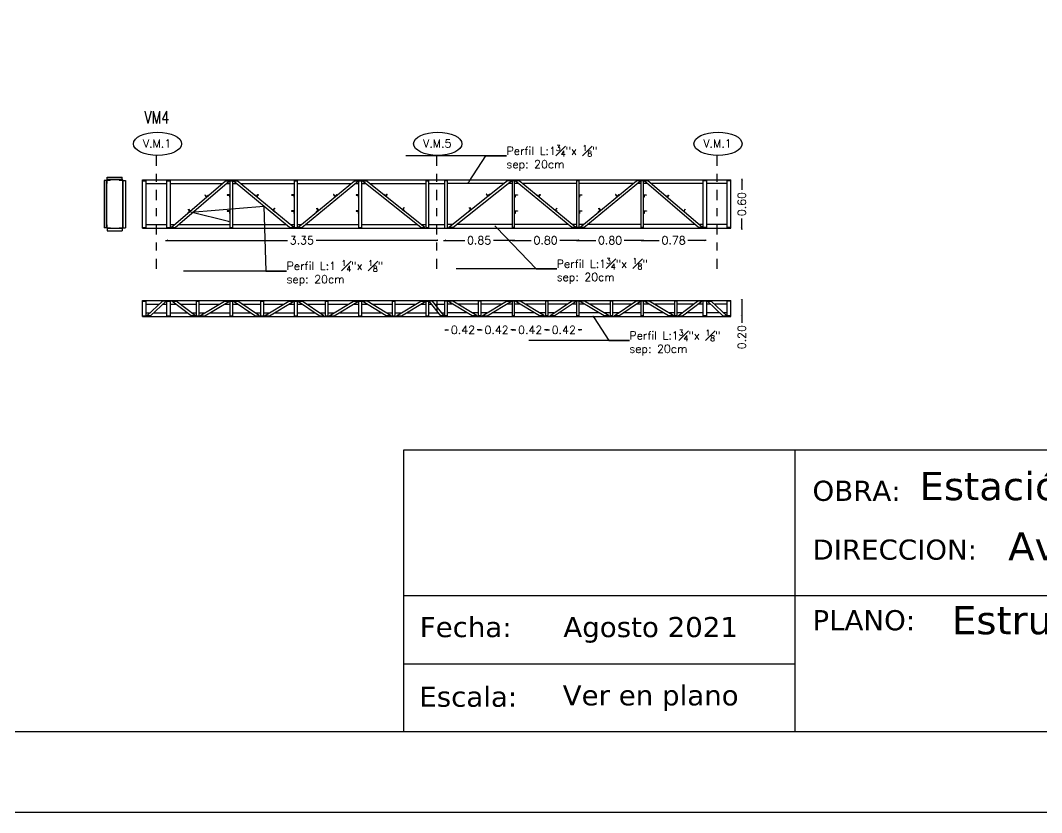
# Model space of a CAD drawing. Header units: millimetres. Extents: x 15 to 74, y 2 to 179.
# Drawn here: x 50.73 to 63.4, y 87.33 to 97.17 of the extents above; entities that cross this region are included whole.
import ezdxf
from ezdxf import colors
from ezdxf.entities.mleader import LeaderData, LeaderLine
from ezdxf.enums import TextEntityAlignment as Align
from ezdxf.math import Vec2, Vec3

# ---------------------------------------------------------------- set-up
doc = ezdxf.new("R2010")
doc.units = ezdxf.units.MM
doc.linetypes.add('DASHDOT', pattern=[25.4, 12.7, -6.35, 0, -6.35])
for name, color, linetype in [('0-CORTES', 1, 'Continuous'), ('00-NIVELES', 3, 'Continuous'), ('00-REFE', 2, 'Continuous'), ('04', 4, 'Continuous'), ('Cordones', 4, 'Continuous'), ('Cuadro de rotulación', 3, 'Continuous'), ('Diagonales', 12, 'Continuous'), ('EjeV.M.1', 5, 'DASHDOT'), ('EjeV.M.2', 3, 'DASHDOT'), ('MARCO DE CARATULA', 6, 'Continuous')]:
    doc.layers.add(name, color=color, linetype=linetype)
doc.styles.add('COTAS', font='simplex.shx')
doc.styles.add('ROMANS', font='romans')
doc.styles.add('Verdana', font='verdana.ttf')
doc.dimstyles.new('COTAS01', dxfattribs={"dimscale": 0.5, "dimtxt": 0.2, "dimasz": 0.05, "dimexe": 0.05, "dimexo": 1, "dimgap": 0.05, "dimtad": 0, "dimzin": 0, "dimdsep": 46, "dimtxsty": 'COTAS', "dimblk1": 'ARCHTICK', "dimblk2": 'ARCHTICK', "dimsah": 1, "dimcen": 0.05, "dimdle": 0.03, "dimclrd": 1, "dimclre": 1, "dimclrt": 2, "dimadec": 0, "dimazin": 0, "dimtfac": 1, "dimtofl": 0, "dimtmove": 0, "dimatfit": 3, "dimldrblk": 'ARCHTICK', "dimfxl": 1, "dimtolj": 1, "dimtzin": 0, "dimarcsym": 0})

# ---------------------------------------------------------------- blocks, each defined once
blk = doc.blocks.new('_Dot')
at = {"color": 0, "linetype": 'ByBlock', "lineweight": -2}
blk.add_line((-0.5, 0), (-1, 0), dxfattribs=at)
at = {"color": 0, "linetype": 'ByBlock', "const_width": 0.5}
blk.add_lwpolyline([(-0.25, 0, 1), (0.25, 0, 1)], format="xyb", close=True, dxfattribs=at)
blk = doc.blocks.new('_ARCHTICK')
at = {"color": 0, "linetype": 'ByBlock', "const_width": 0.15}
blk.add_lwpolyline([(-0.5, -0.5), (0.5, 0.5)], dxfattribs=at)
blk = doc.blocks.new('*D43')
at = {"layer": 'DEFPOINTS', "color": 0, "transparency": 16777216}
for p in [(56.845, 94.795), (57.645, 94.795), (57.645, 94.436)]:
    blk.add_point(p, dxfattribs=at)
at = {"layer": 'Diagonales', "color": 1, "lineweight": -2, "transparency": 16777216}
for p, q in [((56.83, 94.436), (57.068, 94.436)), ((57.66, 94.436), (57.422, 94.436))]:
    blk.add_line(p, q, dxfattribs=at)
at = {"layer": 'Diagonales', "color": 1, "lineweight": -2, "transparency": 16777216, "xscale": 0.025, "yscale": 0.025, "zscale": 0.025, "rotation": 180}
blk.add_blockref('_ARCHTICK', (56.845, 94.436), dxfattribs=at)
at = {"layer": 'Diagonales', "color": 1, "lineweight": -2, "transparency": 16777216, "xscale": 0.025, "yscale": 0.025, "zscale": 0.025}
blk.add_blockref('_ARCHTICK', (57.645, 94.436), dxfattribs=at)
at = {"layer": 'Diagonales', "color": 2, "transparency": 16777216, "insert": (57.245, 94.436), "char_height": 0.1, "attachment_point": 5, "style": 'COTAS'}
blk.add_mtext('\\A1;0.80', dxfattribs=at)
blk = doc.blocks.new('*D44')
at = {"layer": 'DEFPOINTS', "color": 0, "transparency": 16777216}
for p in [(57.645, 94.795), (58.445, 94.795), (58.445, 94.436)]:
    blk.add_point(p, dxfattribs=at)
at = {"layer": 'Diagonales', "color": 1, "lineweight": -2, "transparency": 16777216}
for p, q in [((57.63, 94.436), (57.868, 94.436)), ((58.46, 94.436), (58.222, 94.436))]:
    blk.add_line(p, q, dxfattribs=at)
at = {"layer": 'Diagonales', "color": 1, "lineweight": -2, "transparency": 16777216, "xscale": 0.025, "yscale": 0.025, "zscale": 0.025, "rotation": 180}
blk.add_blockref('_ARCHTICK', (57.645, 94.436), dxfattribs=at)
at = {"layer": 'Diagonales', "color": 1, "lineweight": -2, "transparency": 16777216, "xscale": 0.025, "yscale": 0.025, "zscale": 0.025}
blk.add_blockref('_ARCHTICK', (58.445, 94.436), dxfattribs=at)
at = {"layer": 'Diagonales', "color": 2, "transparency": 16777216, "insert": (58.045, 94.436), "char_height": 0.1, "attachment_point": 5, "style": 'COTAS'}
blk.add_mtext('\\A1;0.80', dxfattribs=at)
blk = doc.blocks.new('*D45')
at = {"layer": 'DEFPOINTS', "color": 0, "transparency": 16777216}
for p in [(58.445, 94.795), (59.223, 94.795), (59.223, 94.436)]:
    blk.add_point(p, dxfattribs=at)
at = {"layer": 'Diagonales', "color": 1, "lineweight": -2, "transparency": 16777216}
for p, q in [((58.43, 94.436), (58.656, 94.436)), ((59.238, 94.436), (59.011, 94.436))]:
    blk.add_line(p, q, dxfattribs=at)
at = {"layer": 'Diagonales', "color": 1, "lineweight": -2, "transparency": 16777216, "xscale": 0.025, "yscale": 0.025, "zscale": 0.025, "rotation": 180}
blk.add_blockref('_ARCHTICK', (58.445, 94.436), dxfattribs=at)
at = {"layer": 'Diagonales', "color": 1, "lineweight": -2, "transparency": 16777216, "xscale": 0.025, "yscale": 0.025, "zscale": 0.025}
blk.add_blockref('_ARCHTICK', (59.223, 94.436), dxfattribs=at)
at = {"layer": 'Diagonales', "color": 2, "transparency": 16777216, "insert": (58.834, 94.436), "char_height": 0.1, "attachment_point": 5, "style": 'COTAS'}
blk.add_mtext('\\A1;0.78', dxfattribs=at)
blk = doc.blocks.new('*D46')
at = {"layer": 'DEFPOINTS', "color": 0, "transparency": 16777216}
for p in [(56.845, 94.795), (55.995, 94.785), (56.845, 94.436)]:
    blk.add_point(p, dxfattribs=at)
at = {"layer": 'Diagonales', "color": 1, "lineweight": -2, "transparency": 16777216}
for p, q in [((55.98, 94.436), (56.243, 94.436)), ((56.86, 94.436), (56.597, 94.436))]:
    blk.add_line(p, q, dxfattribs=at)
at = {"layer": 'Diagonales', "color": 1, "lineweight": -2, "transparency": 16777216, "xscale": 0.025, "yscale": 0.025, "zscale": 0.025, "rotation": 180}
blk.add_blockref('_ARCHTICK', (55.995, 94.436), dxfattribs=at)
at = {"layer": 'Diagonales', "color": 1, "lineweight": -2, "transparency": 16777216, "xscale": 0.025, "yscale": 0.025, "zscale": 0.025}
blk.add_blockref('_ARCHTICK', (56.845, 94.436), dxfattribs=at)
at = {"layer": 'Diagonales', "color": 2, "transparency": 16777216, "insert": (56.42, 94.436), "char_height": 0.1, "attachment_point": 5, "style": 'COTAS'}
blk.add_mtext('\\A1;0.85', dxfattribs=at)
blk = doc.blocks.new('*D47')
at = {"layer": 'DEFPOINTS', "color": 0, "transparency": 16777216}
for p in [(52.545, 94.596), (55.895, 94.595), (55.895, 94.436)]:
    blk.add_point(p, dxfattribs=at)
at = {"layer": 'Diagonales', "color": 1, "lineweight": -2, "transparency": 16777216}
for p, q in [((52.53, 94.436), (54.043, 94.436)), ((55.91, 94.436), (54.397, 94.436))]:
    blk.add_line(p, q, dxfattribs=at)
at = {"layer": 'Diagonales', "color": 1, "lineweight": -2, "transparency": 16777216, "xscale": 0.025, "yscale": 0.025, "zscale": 0.025}
for p, rotation in [((52.545, 94.436), 179.9945072073516), ((55.895, 94.436), 359.9945072073517)]:
    blk.add_blockref('_ARCHTICK', p, dxfattribs=dict(at, rotation=rotation))
at = {"layer": 'Diagonales', "color": 2, "transparency": 16777216, "insert": (54.22, 94.436), "char_height": 0.1, "attachment_point": 5, "rotation": 359.9945, "style": 'COTAS'}
blk.add_mtext('\\A1;3.35', dxfattribs=at)
blk = doc.blocks.new('*D48')
at = {"layer": 'DEFPOINTS', "color": 0, "transparency": 16777216}
for p in [(59.545, 95.186), (59.545, 94.586), (59.68, 94.586)]:
    blk.add_point(p, dxfattribs=at)
at = {"layer": 'Diagonales', "color": 1, "lineweight": -2, "transparency": 16777216}
for p, q in [((59.68, 95.201), (59.68, 95.063)), ((59.68, 94.571), (59.68, 94.708))]:
    blk.add_line(p, q, dxfattribs=at)
at = {"layer": 'Diagonales', "color": 1, "lineweight": -2, "transparency": 16777216, "xscale": 0.025, "yscale": 0.025, "zscale": 0.025}
for p, rotation in [((59.68, 95.186), 90), ((59.68, 94.586), 270)]:
    blk.add_blockref('_ARCHTICK', p, dxfattribs=dict(at, rotation=rotation))
at = {"layer": 'Diagonales', "color": 2, "transparency": 16777216, "insert": (59.68, 94.886), "char_height": 0.1, "attachment_point": 5, "rotation": 90, "style": 'COTAS'}
blk.add_mtext('\\A1;0.60', dxfattribs=at)
blk = doc.blocks.new('*D75')
at = {"layer": 'DEFPOINTS', "color": 0, "transparency": 16777216}
for p in [(59.545, 93.691), (59.545, 93.491), (59.68, 93.491)]:
    blk.add_point(p, dxfattribs=at)
at = {"layer": 'Diagonales', "color": 1, "lineweight": -2, "transparency": 16777216}
for p, q in [((59.68, 93.706), (59.68, 93.491)), ((59.68, 93.491), (59.68, 93.412))]:
    blk.add_line(p, q, dxfattribs=at)
at = {"layer": 'Diagonales', "color": 1, "lineweight": -2, "transparency": 16777216, "xscale": 0.025, "yscale": 0.025, "zscale": 0.025}
for p, rotation in [((59.68, 93.691), 90), ((59.68, 93.491), 270)]:
    blk.add_blockref('_ARCHTICK', p, dxfattribs=dict(at, rotation=rotation))
at = {"layer": 'Diagonales', "color": 2, "transparency": 16777216, "insert": (59.68, 93.234), "char_height": 0.1, "attachment_point": 5, "rotation": 90, "style": 'COTAS'}
blk.add_mtext('\\A1;0.20', dxfattribs=at)
blk = doc.blocks.new('*D76')
at = {"layer": 'DEFPOINTS', "color": 0, "transparency": 16777216}
for p in [(56.428, 93.501), (56.845, 93.501), (56.845, 93.324)]:
    blk.add_point(p, dxfattribs=at)
at = {"layer": 'Diagonales', "color": 1, "lineweight": -2, "transparency": 16777216}
for p, q in [((56.413, 93.324), (56.459, 93.324)), ((56.86, 93.324), (56.814, 93.324))]:
    blk.add_line(p, q, dxfattribs=at)
at = {"layer": 'Diagonales', "color": 1, "lineweight": -2, "transparency": 16777216, "xscale": 0.025, "yscale": 0.025, "zscale": 0.025, "rotation": 180}
blk.add_blockref('_ARCHTICK', (56.428, 93.324), dxfattribs=at)
at = {"layer": 'Diagonales', "color": 1, "lineweight": -2, "transparency": 16777216, "xscale": 0.025, "yscale": 0.025, "zscale": 0.025}
blk.add_blockref('_ARCHTICK', (56.845, 93.324), dxfattribs=at)
at = {"layer": 'Diagonales', "color": 2, "transparency": 16777216, "insert": (56.637, 93.324), "char_height": 0.1, "attachment_point": 5, "style": 'COTAS'}
blk.add_mtext('\\A1;0.42', dxfattribs=at)
blk = doc.blocks.new('*D77')
at = {"layer": 'DEFPOINTS', "color": 0, "transparency": 16777216}
for p in [(56.011, 93.501), (56.428, 93.501), (56.428, 93.324)]:
    blk.add_point(p, dxfattribs=at)
at = {"layer": 'Diagonales', "color": 1, "lineweight": -2, "transparency": 16777216}
for p, q in [((55.996, 93.324), (56.042, 93.324)), ((56.443, 93.324), (56.397, 93.324))]:
    blk.add_line(p, q, dxfattribs=at)
at = {"layer": 'Diagonales', "color": 1, "lineweight": -2, "transparency": 16777216, "xscale": 0.025, "yscale": 0.025, "zscale": 0.025, "rotation": 180}
blk.add_blockref('_ARCHTICK', (56.011, 93.324), dxfattribs=at)
at = {"layer": 'Diagonales', "color": 1, "lineweight": -2, "transparency": 16777216, "xscale": 0.025, "yscale": 0.025, "zscale": 0.025}
blk.add_blockref('_ARCHTICK', (56.428, 93.324), dxfattribs=at)
at = {"layer": 'Diagonales', "color": 2, "transparency": 16777216, "insert": (56.22, 93.324), "char_height": 0.1, "attachment_point": 5, "style": 'COTAS'}
blk.add_mtext('\\A1;0.42', dxfattribs=at)
blk = doc.blocks.new('*D78')
at = {"layer": 'DEFPOINTS', "color": 0, "transparency": 16777216}
for p in [(57.262, 93.501), (57.679, 93.501), (57.679, 93.324)]:
    blk.add_point(p, dxfattribs=at)
at = {"layer": 'Diagonales', "color": 1, "lineweight": -2, "transparency": 16777216}
for p, q in [((57.247, 93.324), (57.293, 93.324)), ((57.694, 93.324), (57.648, 93.324))]:
    blk.add_line(p, q, dxfattribs=at)
at = {"layer": 'Diagonales', "color": 1, "lineweight": -2, "transparency": 16777216, "xscale": 0.025, "yscale": 0.025, "zscale": 0.025, "rotation": 180}
blk.add_blockref('_ARCHTICK', (57.262, 93.324), dxfattribs=at)
at = {"layer": 'Diagonales', "color": 1, "lineweight": -2, "transparency": 16777216, "xscale": 0.025, "yscale": 0.025, "zscale": 0.025}
blk.add_blockref('_ARCHTICK', (57.679, 93.324), dxfattribs=at)
at = {"layer": 'Diagonales', "color": 2, "transparency": 16777216, "insert": (57.471, 93.324), "char_height": 0.1, "attachment_point": 5, "style": 'COTAS'}
blk.add_mtext('\\A1;0.42', dxfattribs=at)
blk = doc.blocks.new('*D79')
at = {"layer": 'DEFPOINTS', "color": 0, "transparency": 16777216}
for p in [(56.845, 93.501), (57.262, 93.501), (57.262, 93.324)]:
    blk.add_point(p, dxfattribs=at)
at = {"layer": 'Diagonales', "color": 1, "lineweight": -2, "transparency": 16777216}
for p, q in [((56.83, 93.324), (56.876, 93.324)), ((57.277, 93.324), (57.231, 93.324))]:
    blk.add_line(p, q, dxfattribs=at)
at = {"layer": 'Diagonales', "color": 1, "lineweight": -2, "transparency": 16777216, "xscale": 0.025, "yscale": 0.025, "zscale": 0.025, "rotation": 180}
blk.add_blockref('_ARCHTICK', (56.845, 93.324), dxfattribs=at)
at = {"layer": 'Diagonales', "color": 1, "lineweight": -2, "transparency": 16777216, "xscale": 0.025, "yscale": 0.025, "zscale": 0.025}
blk.add_blockref('_ARCHTICK', (57.262, 93.324), dxfattribs=at)
at = {"layer": 'Diagonales', "color": 2, "transparency": 16777216, "insert": (57.054, 93.324), "char_height": 0.1, "attachment_point": 5, "style": 'COTAS'}
blk.add_mtext('\\A1;0.42', dxfattribs=at)

msp = doc.modelspace()

# ---------------------------------------------------------------- linework, layer by layer
at = {"color": 1}
msp.add_lwpolyline([(73.988, 129.335), (73.988, 87.335), (14.588, 87.335), (14.588, 129.335)], close=True, dxfattribs=at)
at = {"color": 7}
msp.add_lwpolyline([(17.088, 128.335), (72.988, 128.335), (72.988, 88.335), (17.088, 88.335)], close=True, dxfattribs=at)
at = {"layer": '0-CORTES'}
for points in [[(51.799, 94.592), (51.799, 95.179), (51.767, 95.179), (51.767, 94.592)], [(51.795, 94.592), (51.795, 95.179)], [(51.992, 95.186), (51.806, 95.186), (51.806, 95.218), (51.992, 95.218)], [(51.992, 95.189), (51.806, 95.189)], [(52, 94.592), (52, 95.179), (52.031, 95.179), (52.031, 94.592)], [(52.003, 94.592), (52.003, 95.179)], [(51.992, 94.585), (51.806, 94.585), (51.806, 94.553), (51.992, 94.553)], [(51.992, 94.582), (51.806, 94.582)]]:
    msp.add_lwpolyline(points, dxfattribs=at)
at = {"layer": '04'}
for points in [[(51.844, 95.185), (51.799, 95.185), (51.799, 95.141), (51.799, 95.141, 0.414214), (51.802, 95.144), (51.802, 95.175, -0.414214), (51.809, 95.182), (51.84, 95.182, 0.414214), (51.844, 95.185)], [(51.955, 95.185), (51.955, 95.185, 0.414214), (51.958, 95.182), (51.989, 95.182, -0.414214), (51.996, 95.175), (51.996, 95.144, 0.414214), (51.999, 95.141), (51.999, 95.141), (51.999, 95.185)], [(51.844, 94.586), (51.799, 94.586), (51.799, 94.63), (51.799, 94.63, -0.414214), (51.802, 94.627), (51.802, 94.596, 0.414214), (51.809, 94.589), (51.84, 94.589, -0.414214), (51.844, 94.586)], [(51.955, 94.586), (51.999, 94.586), (51.999, 94.63), (51.999, 94.63, 0.414214), (51.996, 94.627), (51.996, 94.596, -0.414214), (51.989, 94.589), (51.958, 94.589, 0.414214), (51.955, 94.586)]]:
    msp.add_lwpolyline(points, format="xyb", close=True, dxfattribs=at)
at = {"layer": 'Cordones'}
for p, q in [((52.245, 95.186), (59.545, 95.186)), ((52.245, 94.586), (52.245, 95.186)), ((52.245, 95.176), (52.29, 95.176)), ((52.29, 94.596), (52.29, 95.176)), ((52.545, 95.176), (52.59, 95.176)), ((52.545, 94.596), (52.545, 95.176)), ((52.59, 94.596), (52.59, 95.176)), ((59.2, 94.596), (59.2, 95.176)), ((59.245, 94.596), (59.245, 95.176)), ((59.5, 94.596), (59.5, 95.176)), ((59.545, 94.586), (59.545, 95.186)), ((52.29, 95.141), (52.545, 95.141)), ((52.59, 95.141), (53.233, 95.141)), ((53.282, 95.141), (53.329, 95.141)), ((53.361, 95.141), (53.409, 95.141)), ((53.46, 95.141), (54.129, 95.141)), ((54.161, 95.141), (54.83, 95.141)), ((54.881, 95.141), (54.929, 95.141)), ((54.961, 95.141), (55.011, 95.141)), ((55.062, 95.141), (55.763, 95.141)), ((55.795, 95.141), (55.995, 95.141)), ((56.728, 95.141), (56.027, 95.141)), ((56.829, 95.141), (56.779, 95.141)), ((56.909, 95.141), (56.861, 95.141)), ((57.629, 95.141), (56.96, 95.141)), ((58.33, 95.141), (57.661, 95.141)), ((58.429, 95.141), (58.381, 95.141)), ((58.508, 95.141), (58.461, 95.141)), ((59.2, 95.141), (58.557, 95.141)), ((59.5, 95.141), (59.245, 95.141)), ((52.245, 94.596), (52.29, 94.596)), ((52.245, 94.586), (59.545, 94.586)), ((52.29, 94.631), (52.545, 94.631)), ((52.545, 94.596), (52.59, 94.596)), ((52.59, 94.631), (52.64, 94.631)), ((52.689, 94.631), (53.329, 94.631)), ((53.361, 94.631), (54.027, 94.631)), ((54.077, 94.631), (54.129, 94.631)), ((54.161, 94.631), (54.213, 94.631)), ((54.263, 94.631), (54.929, 94.631)), ((54.961, 94.631), (55.652, 94.631)), ((55.704, 94.631), (55.763, 94.631)), ((55.795, 94.631), (55.995, 94.631)), ((56.086, 94.631), (56.027, 94.631)), ((56.829, 94.631), (56.138, 94.631)), ((57.527, 94.631), (56.861, 94.631)), ((57.629, 94.631), (57.577, 94.631)), ((57.713, 94.631), (57.661, 94.631)), ((58.429, 94.631), (57.763, 94.631)), ((59.101, 94.631), (58.461, 94.631)), ((59.2, 94.631), (59.15, 94.631)), ((59.5, 94.631), (59.245, 94.631)), ((52.245, 93.691), (59.545, 93.691)), ((52.245, 93.491), (52.245, 93.691)), ((52.245, 93.681), (52.29, 93.681)), ((52.29, 93.501), (52.29, 93.681)), ((52.545, 93.681), (52.59, 93.681)), ((52.545, 93.501), (52.545, 93.681)), ((52.59, 93.501), (52.59, 93.681)), ((59.245, 93.681), (59.2, 93.681)), ((59.2, 93.501), (59.2, 93.681)), ((59.245, 93.501), (59.245, 93.681)), ((59.545, 93.681), (59.5, 93.681)), ((59.5, 93.501), (59.5, 93.681)), ((59.545, 93.491), (59.545, 93.691)), ((52.29, 93.646), (52.452, 93.646)), ((52.29, 93.536), (52.334, 93.536)), ((52.381, 93.536), (52.545, 93.536)), ((52.499, 93.646), (52.545, 93.646)), ((52.59, 93.646), (52.653, 93.646)), ((52.59, 93.536), (52.8, 93.536)), ((52.706, 93.646), (52.912, 93.646)), ((52.854, 93.536), (52.912, 93.536)), ((52.944, 93.646), (52.992, 93.646)), ((52.944, 93.646), (53.201, 93.646)), ((52.944, 93.536), (53.014, 93.536)), ((53.077, 93.536), (53.329, 93.536)), ((53.264, 93.646), (53.329, 93.646)), ((53.361, 93.646), (53.42, 93.646)), ((53.361, 93.536), (53.584, 93.536)), ((53.477, 93.646), (53.712, 93.646)), ((53.642, 93.536), (53.712, 93.536)), ((53.744, 93.646), (54.001, 93.646)), ((53.744, 93.536), (53.814, 93.536)), ((53.877, 93.536), (54.129, 93.536)), ((54.064, 93.646), (54.129, 93.646)), ((54.161, 93.646), (54.22, 93.646)), ((54.161, 93.536), (54.384, 93.536)), ((54.277, 93.646), (54.512, 93.646)), ((54.442, 93.536), (54.512, 93.536)), ((54.544, 93.646), (54.594, 93.646)), ((54.544, 93.646), (54.802, 93.646)), ((54.544, 93.536), (54.618, 93.536)), ((54.681, 93.536), (54.929, 93.536)), ((54.864, 93.646), (54.929, 93.646)), ((54.961, 93.646), (55.025, 93.646)), ((54.961, 93.536), (55.209, 93.536)), ((55.088, 93.646), (55.346, 93.646)), ((55.272, 93.536), (55.346, 93.536)), ((55.378, 93.646), (55.636, 93.646)), ((55.378, 93.536), (55.452, 93.536)), ((55.515, 93.536), (55.763, 93.536)), ((55.698, 93.646), (55.763, 93.646)), ((55.795, 93.646), (55.83, 93.646)), ((55.795, 93.536), (55.919, 93.536)), ((55.871, 93.646), (55.995, 93.646)), ((55.96, 93.536), (55.995, 93.536)), ((56.092, 93.646), (56.027, 93.646)), ((56.275, 93.536), (56.027, 93.536)), ((56.412, 93.646), (56.154, 93.646)), ((56.412, 93.536), (56.338, 93.536)), ((56.702, 93.646), (56.444, 93.646)), ((56.518, 93.536), (56.444, 93.536)), ((56.829, 93.536), (56.581, 93.536)), ((56.829, 93.646), (56.765, 93.646)), ((56.926, 93.646), (56.861, 93.646)), ((57.109, 93.536), (56.861, 93.536)), ((57.246, 93.646), (56.988, 93.646)), ((57.246, 93.536), (57.172, 93.536)), ((57.246, 93.646), (57.196, 93.646)), ((57.513, 93.646), (57.278, 93.646)), ((57.348, 93.536), (57.278, 93.536)), ((57.629, 93.536), (57.406, 93.536)), ((57.629, 93.646), (57.57, 93.646)), ((57.726, 93.646), (57.661, 93.646)), ((57.913, 93.536), (57.661, 93.536)), ((58.046, 93.646), (57.789, 93.646)), ((58.046, 93.536), (57.976, 93.536)), ((58.313, 93.646), (58.078, 93.646)), ((58.148, 93.536), (58.078, 93.536)), ((58.429, 93.536), (58.206, 93.536)), ((58.429, 93.646), (58.37, 93.646)), ((58.526, 93.646), (58.461, 93.646)), ((58.713, 93.536), (58.461, 93.536)), ((58.846, 93.646), (58.589, 93.646)), ((58.846, 93.536), (58.776, 93.536)), ((58.846, 93.646), (58.798, 93.646)), ((59.084, 93.646), (58.878, 93.646)), ((58.936, 93.536), (58.878, 93.536)), ((59.2, 93.536), (58.99, 93.536)), ((59.2, 93.646), (59.137, 93.646)), ((59.291, 93.646), (59.245, 93.646)), ((59.409, 93.536), (59.245, 93.536)), ((59.5, 93.646), (59.338, 93.646)), ((59.5, 93.536), (59.456, 93.536)), ((52.245, 93.501), (52.29, 93.501)), ((52.245, 93.491), (59.545, 93.491)), ((52.545, 93.501), (52.59, 93.501)), ((59.245, 93.501), (59.2, 93.501)), ((59.545, 93.501), (59.5, 93.501))]:
    msp.add_line(p, q, dxfattribs=at)
at = {"layer": 'Diagonales'}
for p, q in [((51.992, 95.185), (51.992, 95.218)), ((52.599, 94.596), (53.274, 95.176)), ((53.274, 95.176), (53.323, 95.176)), ((53.367, 95.176), (53.417, 95.176)), ((54.119, 94.596), (53.416, 95.176)), ((54.171, 94.596), (54.874, 95.176)), ((54.873, 95.176), (54.923, 95.176)), ((54.967, 95.176), (55.018, 95.176)), ((55.748, 94.596), (55.016, 95.177)), ((55.763, 94.586), (55.763, 95.176)), ((55.763, 95.176), (55.795, 95.176)), ((55.795, 94.586), (55.795, 95.176)), ((55.795, 94.586), (55.795, 95.176)), ((55.995, 94.586), (55.995, 95.176)), ((55.995, 94.586), (55.995, 95.176)), ((56.027, 95.176), (55.995, 95.176)), ((56.027, 94.586), (56.027, 95.176)), ((56.042, 94.596), (56.774, 95.177)), ((56.823, 95.176), (56.772, 95.176)), ((56.917, 95.176), (56.867, 95.176)), ((57.619, 94.596), (56.916, 95.176)), ((57.671, 94.596), (58.374, 95.176)), ((58.423, 95.176), (58.373, 95.176)), ((58.516, 95.176), (58.467, 95.176)), ((59.191, 94.596), (58.516, 95.176)), ((59.245, 95.176), (59.2, 95.176)), ((59.245, 94.586), (59.245, 95.186)), ((59.545, 95.176), (59.5, 95.176)), ((51.799, 94.592), (51.767, 94.592)), ((51.992, 94.586), (51.992, 94.553)), ((52, 94.592), (52.031, 94.592)), ((52.599, 94.596), (52.648, 94.596)), ((53.329, 94.596), (53.361, 94.596)), ((54.069, 94.596), (54.119, 94.596)), ((54.129, 94.596), (54.161, 94.596)), ((54.171, 94.596), (54.221, 94.596)), ((54.929, 94.596), (54.961, 94.596)), ((55.696, 94.596), (55.748, 94.596)), ((55.763, 94.596), (55.795, 94.596)), ((55.763, 94.586), (55.795, 94.586)), ((55.995, 94.586), (56.027, 94.586)), ((56.094, 94.596), (56.042, 94.596)), ((56.861, 94.596), (56.829, 94.596)), ((57.619, 94.596), (57.569, 94.596)), ((57.661, 94.596), (57.629, 94.596)), ((57.721, 94.596), (57.671, 94.596)), ((58.461, 94.596), (58.429, 94.596)), ((59.191, 94.596), (59.142, 94.596)), ((59.245, 94.596), (59.2, 94.596)), ((59.545, 94.596), (59.5, 94.596)), ((52.297, 93.501), (52.49, 93.681)), ((52.537, 93.681), (52.49, 93.681)), ((52.606, 93.681), (52.659, 93.681)), ((52.901, 93.501), (52.659, 93.681)), ((52.955, 93.501), (53.26, 93.681)), ((53.26, 93.681), (53.323, 93.681)), ((53.367, 93.681), (53.425, 93.681)), ((53.695, 93.501), (53.425, 93.681)), ((53.755, 93.501), (54.06, 93.681)), ((54.06, 93.681), (54.123, 93.681)), ((54.167, 93.681), (54.225, 93.681)), ((54.495, 93.501), (54.225, 93.681)), ((54.56, 93.501), (54.861, 93.681)), ((54.861, 93.681), (54.923, 93.681)), ((55.029, 93.681), (54.967, 93.681)), ((55.33, 93.501), (55.029, 93.681)), ((55.346, 93.501), (55.346, 93.681)), ((55.346, 93.681), (55.378, 93.681)), ((55.378, 93.501), (55.378, 93.681)), ((55.378, 93.501), (55.378, 93.681)), ((55.394, 93.501), (55.695, 93.681)), ((55.695, 93.681), (55.757, 93.681)), ((55.763, 93.501), (55.763, 93.681)), ((55.763, 93.681), (55.795, 93.681)), ((55.795, 93.501), (55.795, 93.681)), ((55.795, 93.501), (55.795, 93.681)), ((55.843, 93.681), (55.802, 93.681)), ((55.988, 93.501), (55.843, 93.681)), ((55.995, 93.501), (55.995, 93.681)), ((55.995, 93.501), (55.995, 93.681)), ((56.027, 93.681), (55.995, 93.681)), ((56.027, 93.501), (56.027, 93.681)), ((56.095, 93.681), (56.033, 93.681)), ((56.396, 93.501), (56.095, 93.681)), ((56.412, 93.501), (56.412, 93.681)), ((56.412, 93.501), (56.412, 93.681)), ((56.444, 93.681), (56.412, 93.681)), ((56.444, 93.501), (56.444, 93.681)), ((56.46, 93.501), (56.761, 93.681)), ((56.761, 93.681), (56.823, 93.681)), ((56.929, 93.681), (56.867, 93.681)), ((57.23, 93.501), (56.929, 93.681)), ((57.296, 93.501), (57.565, 93.681)), ((57.623, 93.681), (57.565, 93.681)), ((57.73, 93.681), (57.667, 93.681)), ((58.035, 93.501), (57.73, 93.681)), ((58.096, 93.501), (58.365, 93.681)), ((58.423, 93.681), (58.365, 93.681)), ((58.53, 93.681), (58.467, 93.681)), ((58.835, 93.501), (58.53, 93.681)), ((58.889, 93.501), (59.131, 93.681)), ((59.184, 93.681), (59.131, 93.681)), ((59.253, 93.681), (59.3, 93.681)), ((59.493, 93.501), (59.3, 93.681)), ((52.344, 93.501), (52.297, 93.501)), ((52.901, 93.501), (52.847, 93.501)), ((52.912, 93.501), (52.944, 93.501)), ((52.955, 93.501), (53.018, 93.501)), ((53.329, 93.501), (53.361, 93.501)), ((53.637, 93.501), (53.695, 93.501)), ((53.712, 93.501), (53.744, 93.501)), ((53.755, 93.501), (53.818, 93.501)), ((54.129, 93.501), (54.161, 93.501)), ((54.437, 93.501), (54.495, 93.501)), ((54.512, 93.501), (54.544, 93.501)), ((54.56, 93.501), (54.622, 93.501)), ((54.929, 93.501), (54.961, 93.501)), ((55.33, 93.501), (55.268, 93.501)), ((55.346, 93.501), (55.378, 93.501)), ((55.394, 93.501), (55.456, 93.501)), ((55.763, 93.501), (55.795, 93.501)), ((55.988, 93.501), (55.947, 93.501)), ((56.027, 93.501), (55.995, 93.501)), ((56.396, 93.501), (56.334, 93.501)), ((56.444, 93.501), (56.412, 93.501)), ((56.46, 93.501), (56.522, 93.501)), ((56.861, 93.501), (56.829, 93.501)), ((57.23, 93.501), (57.168, 93.501)), ((57.278, 93.501), (57.246, 93.501)), ((57.353, 93.501), (57.296, 93.501)), ((57.661, 93.501), (57.629, 93.501)), ((58.035, 93.501), (57.972, 93.501)), ((58.078, 93.501), (58.046, 93.501)), ((58.153, 93.501), (58.096, 93.501)), ((58.461, 93.501), (58.429, 93.501)), ((58.835, 93.501), (58.772, 93.501)), ((58.878, 93.501), (58.846, 93.501)), ((58.889, 93.501), (58.943, 93.501)), ((59.446, 93.501), (59.493, 93.501))]:
    msp.add_line(p, q, dxfattribs=at)
for points in [[(52.648, 94.596), (53.323, 95.176)], [(53.329, 94.596), (53.329, 95.176), (53.361, 95.176), (53.361, 94.596)], [(54.069, 94.596), (53.367, 95.176)], [(54.129, 94.596), (54.129, 95.176), (54.161, 95.176), (54.161, 94.596)], [(54.221, 94.596), (54.923, 95.176)], [(54.929, 94.596), (54.929, 95.176), (54.961, 95.176), (54.961, 94.596)], [(55.696, 94.596), (54.967, 95.176)], [(56.094, 94.596), (56.823, 95.176)], [(56.861, 94.596), (56.861, 95.176), (56.829, 95.176), (56.829, 94.596)], [(57.569, 94.596), (56.867, 95.176)], [(57.661, 94.596), (57.661, 95.176), (57.629, 95.176), (57.629, 94.596)], [(57.721, 94.596), (58.423, 95.176)], [(58.461, 94.596), (58.461, 95.176), (58.429, 95.176), (58.429, 94.596)], [(59.142, 94.596), (58.467, 95.176)], [(52.344, 93.501), (52.537, 93.681)], [(52.847, 93.501), (52.606, 93.681)], [(52.912, 93.501), (52.912, 93.681), (52.944, 93.681), (52.944, 93.501)], [(53.018, 93.501), (53.323, 93.681)], [(53.329, 93.501), (53.329, 93.681), (53.361, 93.681), (53.361, 93.501)], [(53.637, 93.501), (53.367, 93.681)], [(53.712, 93.501), (53.712, 93.681), (53.744, 93.681), (53.744, 93.501)], [(53.818, 93.501), (54.123, 93.681)], [(54.129, 93.501), (54.129, 93.681), (54.161, 93.681), (54.161, 93.501)], [(54.437, 93.501), (54.167, 93.681)], [(54.512, 93.501), (54.512, 93.681), (54.544, 93.681), (54.544, 93.501)], [(54.622, 93.501), (54.923, 93.681)], [(54.929, 93.501), (54.929, 93.681), (54.961, 93.681), (54.961, 93.501)], [(55.268, 93.501), (54.967, 93.681)], [(55.456, 93.501), (55.757, 93.681)], [(55.947, 93.501), (55.802, 93.681)], [(56.334, 93.501), (56.033, 93.681)], [(56.522, 93.501), (56.823, 93.681)], [(56.861, 93.501), (56.861, 93.681), (56.829, 93.681), (56.829, 93.501)], [(57.168, 93.501), (56.867, 93.681)], [(57.278, 93.501), (57.278, 93.681), (57.246, 93.681), (57.246, 93.501)], [(57.353, 93.501), (57.623, 93.681)], [(57.661, 93.501), (57.661, 93.681), (57.629, 93.681), (57.629, 93.501)], [(57.972, 93.501), (57.667, 93.681)], [(58.078, 93.501), (58.078, 93.681), (58.046, 93.681), (58.046, 93.501)], [(58.153, 93.501), (58.423, 93.681)], [(58.461, 93.501), (58.461, 93.681), (58.429, 93.681), (58.429, 93.501)], [(58.772, 93.501), (58.467, 93.681)], [(58.878, 93.501), (58.878, 93.681), (58.846, 93.681), (58.846, 93.501)], [(58.943, 93.501), (59.184, 93.681)], [(59.446, 93.501), (59.253, 93.681)]]:
    msp.add_lwpolyline(points, dxfattribs=at)
for points in [[(53.016, 94.997), (53.015, 94.996), (53.036, 94.972), (53.06, 94.993), (53.059, 94.994, 0.414214), (53.056, 94.994), (53.04, 94.98, -0.414214), (53.033, 94.981), (53.019, 94.997, 0.414214)], [(53.324, 94.97), (53.325, 94.97), (53.325, 95.001), (53.293, 95.001), (53.293, 95.001, 0.414214), (53.296, 94.998), (53.317, 94.998, -0.414214), (53.322, 94.993), (53.322, 94.972, 0.414214)], [(53.678, 95.003), (53.678, 95.002), (53.658, 94.978), (53.634, 94.999), (53.634, 94.999, -0.414214), (53.638, 94.999), (53.654, 94.986, 0.414214), (53.661, 94.986), (53.674, 95.003, -0.414214)], [(54.124, 94.97), (54.125, 94.97), (54.125, 95.001), (54.093, 95.001), (54.093, 95.001, 0.414214), (54.096, 94.998), (54.117, 94.998, -0.414214), (54.122, 94.993), (54.122, 94.972, 0.414214)], [(54.612, 95.003), (54.612, 95.002), (54.632, 94.978), (54.656, 94.999), (54.656, 94.999, 0.414214), (54.652, 94.999), (54.636, 94.986, -0.414214), (54.629, 94.986), (54.616, 95.003, 0.414214)], [(54.924, 94.97), (54.925, 94.97), (54.925, 95.001), (54.893, 95.001), (54.893, 95.001, 0.414214), (54.896, 94.998), (54.917, 94.998, -0.414214), (54.922, 94.993), (54.922, 94.972, 0.414214)], [(55.281, 95.009), (55.281, 95.008), (55.261, 94.984), (55.237, 95.003), (55.237, 95.004, -0.414214), (55.241, 95.004), (55.257, 94.991, 0.414214), (55.264, 94.992), (55.277, 95.008, -0.414214)], [(56.509, 95.009), (56.509, 95.008), (56.529, 94.984), (56.553, 95.003), (56.553, 95.004, 0.414214), (56.549, 95.004), (56.533, 94.991, -0.414214), (56.526, 94.992), (56.513, 95.008, 0.414214)], [(56.866, 94.97), (56.865, 94.97), (56.865, 95.001), (56.897, 95.001), (56.897, 95.001, -0.414214), (56.894, 94.998), (56.873, 94.998, 0.414214), (56.868, 94.993), (56.868, 94.972, -0.414214)], [(57.178, 95.003), (57.178, 95.002), (57.158, 94.978), (57.134, 94.999), (57.134, 94.999, -0.414214), (57.138, 94.999), (57.154, 94.986, 0.414214), (57.161, 94.986), (57.174, 95.003, -0.414214)], [(57.666, 94.97), (57.665, 94.97), (57.665, 95.001), (57.697, 95.001), (57.697, 95.001, -0.414214), (57.694, 94.998), (57.673, 94.998, 0.414214), (57.668, 94.993), (57.668, 94.972, -0.414214)], [(58.112, 95.003), (58.112, 95.002), (58.132, 94.978), (58.156, 94.999), (58.156, 94.999, 0.414214), (58.152, 94.999), (58.136, 94.986, -0.414214), (58.129, 94.986), (58.116, 95.003, 0.414214)], [(58.466, 94.97), (58.465, 94.97), (58.465, 95.001), (58.497, 95.001), (58.497, 95.001, -0.414214), (58.494, 94.998), (58.473, 94.998, 0.414214), (58.468, 94.993), (58.468, 94.972, -0.414214)], [(58.774, 94.997), (58.775, 94.996), (58.754, 94.972), (58.73, 94.993), (58.731, 94.994, -0.414214), (58.734, 94.994), (58.75, 94.98, 0.414214), (58.757, 94.981), (58.771, 94.997, -0.414214)], [(52.814, 94.824), (52.814, 94.824), (52.835, 94.8), (52.811, 94.779), (52.811, 94.78, -0.414214), (52.811, 94.783), (52.827, 94.797, 0.414214), (52.827, 94.804), (52.813, 94.82, -0.414214)], [(53.324, 94.77), (53.325, 94.77), (53.325, 94.801), (53.293, 94.801), (53.293, 94.801, 0.414214), (53.296, 94.798), (53.317, 94.798, -0.414214), (53.322, 94.793), (53.322, 94.772, 0.414214)], [(53.883, 94.834), (53.883, 94.834), (53.862, 94.81), (53.887, 94.789), (53.887, 94.79, 0.414214), (53.887, 94.793), (53.871, 94.807, -0.414214), (53.87, 94.814), (53.884, 94.83, 0.414214)], [(54.124, 94.77), (54.125, 94.77), (54.125, 94.801), (54.093, 94.801), (54.093, 94.801, 0.414214), (54.096, 94.798), (54.117, 94.798, -0.414214), (54.122, 94.793), (54.122, 94.772, 0.414214)], [(54.407, 94.834), (54.407, 94.834), (54.428, 94.81), (54.404, 94.789), (54.403, 94.79, -0.414214), (54.403, 94.793), (54.419, 94.807, 0.414214), (54.42, 94.814), (54.406, 94.83, -0.414214)], [(54.924, 94.77), (54.925, 94.77), (54.925, 94.801), (54.893, 94.801), (54.893, 94.801, 0.414214), (54.896, 94.798), (54.917, 94.798, -0.414214), (54.922, 94.793), (54.922, 94.772, 0.414214)], [(55.489, 94.843), (55.489, 94.844), (55.469, 94.819), (55.494, 94.799), (55.494, 94.8, 0.414214), (55.494, 94.803), (55.477, 94.816, -0.414214), (55.477, 94.823), (55.49, 94.84, 0.414214)], [(56.301, 94.843), (56.301, 94.844), (56.321, 94.819), (56.296, 94.799), (56.296, 94.8, -0.414214), (56.296, 94.803), (56.313, 94.816, 0.414214), (56.313, 94.823), (56.3, 94.84, -0.414214)], [(56.866, 94.77), (56.865, 94.77), (56.865, 94.801), (56.897, 94.801), (56.897, 94.801, -0.414214), (56.894, 94.798), (56.873, 94.798, 0.414214), (56.868, 94.793), (56.868, 94.772, -0.414214)], [(57.383, 94.834), (57.383, 94.834), (57.362, 94.81), (57.387, 94.789), (57.387, 94.79, 0.414214), (57.387, 94.793), (57.371, 94.807, -0.414214), (57.37, 94.814), (57.384, 94.83, 0.414214)], [(57.666, 94.77), (57.665, 94.77), (57.665, 94.801), (57.697, 94.801), (57.697, 94.801, -0.414214), (57.694, 94.798), (57.673, 94.798, 0.414214), (57.668, 94.793), (57.668, 94.772, -0.414214)], [(57.907, 94.834), (57.907, 94.834), (57.928, 94.81), (57.904, 94.789), (57.903, 94.79, -0.414214), (57.903, 94.793), (57.919, 94.807, 0.414214), (57.92, 94.814), (57.906, 94.83, -0.414214)], [(58.466, 94.77), (58.465, 94.77), (58.465, 94.801), (58.497, 94.801), (58.497, 94.801, -0.414214), (58.494, 94.798), (58.473, 94.798, 0.414214), (58.468, 94.793), (58.468, 94.772, -0.414214)], [(58.976, 94.824), (58.976, 94.824), (58.955, 94.8), (58.979, 94.779), (58.979, 94.78, 0.414214), (58.979, 94.783), (58.963, 94.797, -0.414214), (58.963, 94.804), (58.977, 94.82, 0.414214)]]:
    msp.add_lwpolyline(points, format="xyb", close=True, dxfattribs=at)
for centre in [(52.43, 95.634), (55.907, 95.634), (59.385, 95.634)]:
    msp.add_ellipse(centre, major_axis=(-0.299, 0), ratio=0.483781, dxfattribs=at)
at = {"layer": 'EjeV.M.1', "ltscale": 0.01}
for p, q in [((52.418, 94.081), (52.418, 95.49)), ((59.373, 94.081), (59.373, 95.49))]:
    msp.add_line(p, q, dxfattribs=at)
at = {"layer": 'EjeV.M.2', "ltscale": 0.01}
for p, q in [((55.895, 94.081), (55.895, 95.49)), ((55.895, 93.691), (55.895, 93.491))]:
    msp.add_line(p, q, dxfattribs=at)
at = {"layer": 'MARCO DE CARATULA'}
msp.add_lwpolyline([(55.488, 91.835), (72.988, 91.835), (72.988, 88.335), (55.488, 88.335)], close=True, dxfattribs=at)
for points in [[(60.34, 91.835), (60.34, 88.335)], [(55.488, 90.028), (60.34, 90.028)], [(60.34, 90.028), (72.988, 90.028)], [(55.488, 89.182), (60.34, 89.182)]]:
    msp.add_lwpolyline(points, dxfattribs=at)

# ---------------------------------------------------------------- texts
at = {"layer": '00-NIVELES', "linetype": 'ByBlock', "style": 'ROMANS', "width": 0.75}
msp.add_text('VM4', height=0.1555, dxfattribs=at).set_placement((52.265, 95.885))
at = {"layer": '00-REFE', "linetype": 'ByBlock', "style": 'ROMANS'}
for s, p in [('V.M.1', (52.248, 95.589)), ('V.M.5', (55.725, 95.589)), ('V.M.1', (59.203, 95.589))]:
    msp.add_text(s, height=0.1, dxfattribs=at).set_placement(p)
at = {"layer": 'Cuadro de rotulación', "color": 2, "style": 'Verdana'}
for s, p in [('Estación de Servicio', (61.885, 91.387)), ('Av. Urquiza y Av. Edison', (62.985, 90.639)), ('Estructura', (62.287, 89.723))]:
    msp.add_text(s, height=0.35, dxfattribs=at).set_placement(p, align=Align.MIDDLE_LEFT)
at = {"layer": 'Cuadro de rotulación', "style": 'Verdana'}
for s, p in [('OBRA:', (60.557, 91.203)), ('DIRECCION:', (60.557, 90.473)), ('PLANO:', (60.557, 89.597))]:
    msp.add_text(s, height=0.25, dxfattribs=at).set_placement(p)
for s, p in [('Fecha:', (55.684, 89.637)), ('Escala:', (55.678, 88.773))]:
    msp.add_text(s, height=0.25, dxfattribs=at).set_placement(p, align=Align.MIDDLE_LEFT)
at = {"layer": 'Cuadro de rotulación', "color": 2, "style": 'Verdana'}
for s, p in [('Agosto 2021', (58.549, 89.637)), ('Ver en plano', (58.549, 88.79))]:
    msp.add_text(s, height=0.25, dxfattribs=at).set_placement(p, align=Align.MIDDLE_CENTER)

# ---------------------------------------------------------------- dimensions: what is measured, and where the dimension line sits
at = {"layer": 'Diagonales'}
dim = msp.add_linear_dim(base=(59.68, 94.586), p1=(59.545, 95.186), p2=(59.545, 94.586), angle=90, dimstyle='COTAS01', override={"dimse1": 1, "dimse2": 1}, dxfattribs=at)
dim.commit()
dim.dimension.update_dxf_attribs({"geometry": '*D48', "text_midpoint": (59.68, 94.886)})
for base, p1, p2, picture, middle in [((56.845, 94.436), (55.995, 94.785), (56.845, 94.795), '*D46', (56.42, 94.436)), ((57.645, 94.436), (56.845, 94.795), (57.645, 94.795), '*D43', (57.245, 94.436)), ((58.445, 94.436), (57.645, 94.795), (58.445, 94.795), '*D44', (58.045, 94.436)), ((59.223, 94.436), (58.445, 94.795), (59.223, 94.795), '*D45', (58.834, 94.436)), ((56.428, 93.324), (56.011, 93.501), (56.428, 93.501), '*D77', (56.22, 93.324)), ((56.845, 93.324), (56.428, 93.501), (56.845, 93.501), '*D76', (56.637, 93.324)), ((57.262, 93.324), (56.845, 93.501), (57.262, 93.501), '*D79', (57.054, 93.324)), ((57.679, 93.324), (57.262, 93.501), (57.679, 93.501), '*D78', (57.471, 93.324))]:
    dim = msp.add_linear_dim(base=base, p1=p1, p2=p2, dimstyle='COTAS01', override={"dimse1": 1, "dimse2": 1}, dxfattribs=at)
    dim.commit()
    dim.dimension.update_dxf_attribs({"geometry": picture, "text_midpoint": middle})
dim = msp.add_aligned_dim(p1=(52.545, 94.596), p2=(55.895, 94.595), distance=-0.159, dimstyle='COTAS01', override={"dimse1": 1, "dimse2": 1}, dxfattribs=at)
dim.commit()
dim.dimension.update_dxf_attribs({"geometry": '*D47', "text_midpoint": (54.22, 94.436)})
dim = msp.add_linear_dim(base=(59.68, 93.491), p1=(59.545, 93.691), p2=(59.545, 93.491), angle=90, dimstyle='COTAS01', override={"dimse1": 1, "dimse2": 1}, dxfattribs=at)
dim.commit()
dim.dimension.update_dxf_attribs({"geometry": '*D75', "text_midpoint": (59.68, 93.234), "dimtype": 160})

# ---------------------------------------------------------------- leaders
at = {"layer": '00-REFE'}
ml = msp.add_multileader_mtext('Standard', dxfattribs=at)
ml.set_content('\\A1;Perfil L:1{\\H0.7x;\\S3#4;}"x {\\H0.7x;\\S1#8;}"\\Psep: 20cm', color=256, style='ROMANS')
ml.set_leader_properties(color=1)
ml.set_arrow_properties(name='DOT')
ml.build(insert=Vec2(0, 0))
ml.multileader.update_dxf_attribs({"text_left_attachment_type": 6, "text_right_attachment_type": 6, "dogleg_length": 0.256, "arrow_head_size": 0.02})
ctx = ml.context
ctx.base_point, ctx.char_height, ctx.arrow_head_size, ctx.landing_gap_size, ctx.plane_origin = Vec3(56.76, 95.483), 0.1, 0.02, 0, Vec3(56.74, 95.657)
ctx.left_attachment, ctx.right_attachment = 6, 6
notes = []
notes.append((ctx, [(1, (1, 1, 0), (56.505, 95.483), (1, 0), 0.256, [(0, [(56.286, 95.151)], 0, [])])]))
ctx.mtext.insert, ctx.mtext.width, ctx.mtext.defined_height, ctx.mtext.line_spacing_factor, ctx.mtext.flow_direction = Vec3(56.76, 95.616), 3.89691, 0.952, 0.99, 5
ml = msp.add_multileader_mtext('Standard', dxfattribs=at)
ml.set_content('\\A1;Perfil L:1 {\\H0.7x;\\S1#4;}"x {\\H0.7x;\\S1#8;}"\\Psep: 20cm', color=256, style='ROMANS')
ml.set_leader_properties(color=1)
ml.set_arrow_properties(name='DOT')
ml.build(insert=Vec2(0, 0))
ml.multileader.update_dxf_attribs({"text_left_attachment_type": 6, "text_right_attachment_type": 6, "dogleg_length": 0.256, "arrow_head_size": 0.02})
ctx = ml.context
ctx.base_point, ctx.char_height, ctx.arrow_head_size, ctx.landing_gap_size, ctx.plane_origin = Vec3(54.031, 94.055), 0.1, 0.02, 0, Vec3(53.723, 94.067)
ctx.left_attachment, ctx.right_attachment = 6, 6
notes.append((ctx, [(1, (1, 1, 0), (53.775, 94.055), (1, 0), 0.256, [(2, [(53.329, 94.664), (52.842, 94.786), (53.748, 94.861)], 0, [])])]))
ctx.mtext.insert, ctx.mtext.width, ctx.mtext.defined_height, ctx.mtext.line_spacing_factor, ctx.mtext.flow_direction = Vec3(54.031, 94.188), 3.89691, 0.952, 0.99, 5
ml = msp.add_multileader_mtext('Standard', dxfattribs=at)
ml.set_content('\\A1;Perfil L:1{\\H0.7x;\\S3#4;}"x {\\H0.7x;\\S1#8;}"\\Psep: 20cm', color=256, style='ROMANS')
ml.set_leader_properties(color=1)
ml.set_arrow_properties(name='DOT')
ml.build(insert=Vec2(0, 0))
ml.multileader.update_dxf_attribs({"text_left_attachment_type": 6, "text_right_attachment_type": 6, "dogleg_length": 0.256, "arrow_head_size": 0.02})
ctx = ml.context
ctx.base_point, ctx.char_height, ctx.arrow_head_size, ctx.landing_gap_size, ctx.plane_origin = Vec3(57.383, 94.082), 0.1, 0.02, 0, Vec3(57.075, 94.15)
ctx.left_attachment, ctx.right_attachment = 6, 6
notes.append((ctx, [(1, (1, 1, 0), (57.127, 94.082), (1, 0), 0.256, [(0, [(56.621, 94.61)], 0, [])])]))
ctx.mtext.insert, ctx.mtext.width, ctx.mtext.defined_height, ctx.mtext.line_spacing_factor, ctx.mtext.flow_direction = Vec3(57.383, 94.216), 3.89691, 0.952, 0.99, 5
ml = msp.add_multileader_mtext('Standard', dxfattribs=at)
ml.set_content('\\A1;Perfil L:1{\\H0.7x;\\S3#4;}"x {\\H0.7x;\\S1#8;}"\\Psep: 20cm', color=256, style='ROMANS')
ml.set_leader_properties(color=1)
ml.set_arrow_properties(name='DOT')
ml.build(insert=Vec2(0, 0))
ml.multileader.update_dxf_attribs({"text_left_attachment_type": 6, "text_right_attachment_type": 6, "dogleg_length": 0.256, "arrow_head_size": 0.02})
ctx = ml.context
ctx.base_point, ctx.char_height, ctx.arrow_head_size, ctx.landing_gap_size, ctx.plane_origin = Vec3(58.285, 93.192), 0.1, 0.02, 0, Vec3(57.977, 93.032)
ctx.left_attachment, ctx.right_attachment = 6, 6
notes.append((ctx, [(1, (1, 1, 0), (58.03, 93.192), (1, 0), 0.256, [(0, [(57.836, 93.492)], 0, [])])]))
ctx.mtext.insert, ctx.mtext.width, ctx.mtext.defined_height, ctx.mtext.line_spacing_factor, ctx.mtext.flow_direction = Vec3(58.285, 93.325), 3.89691, 0.952, 0.99, 5
for ctx, leaders in notes:
    for number, flags, end, landing, length, lines in leaders:
        leader = LeaderData()
        leader.index, (leader.has_last_leader_line, leader.has_dogleg_vector, leader.attachment_direction) = number, flags
        leader.last_leader_point, leader.dogleg_vector, leader.dogleg_length = Vec3(end), Vec3(landing), length
        for number, points, colour, breaks in lines:
            line = LeaderLine()
            line.index, line.vertices, line.color, line.breaks = number, Vec3.list(points), colors.encode_raw_color(colour), breaks
            leader.lines.append(line)
        ctx.leaders.append(leader)

doc.saveas('drawing.dxf')
